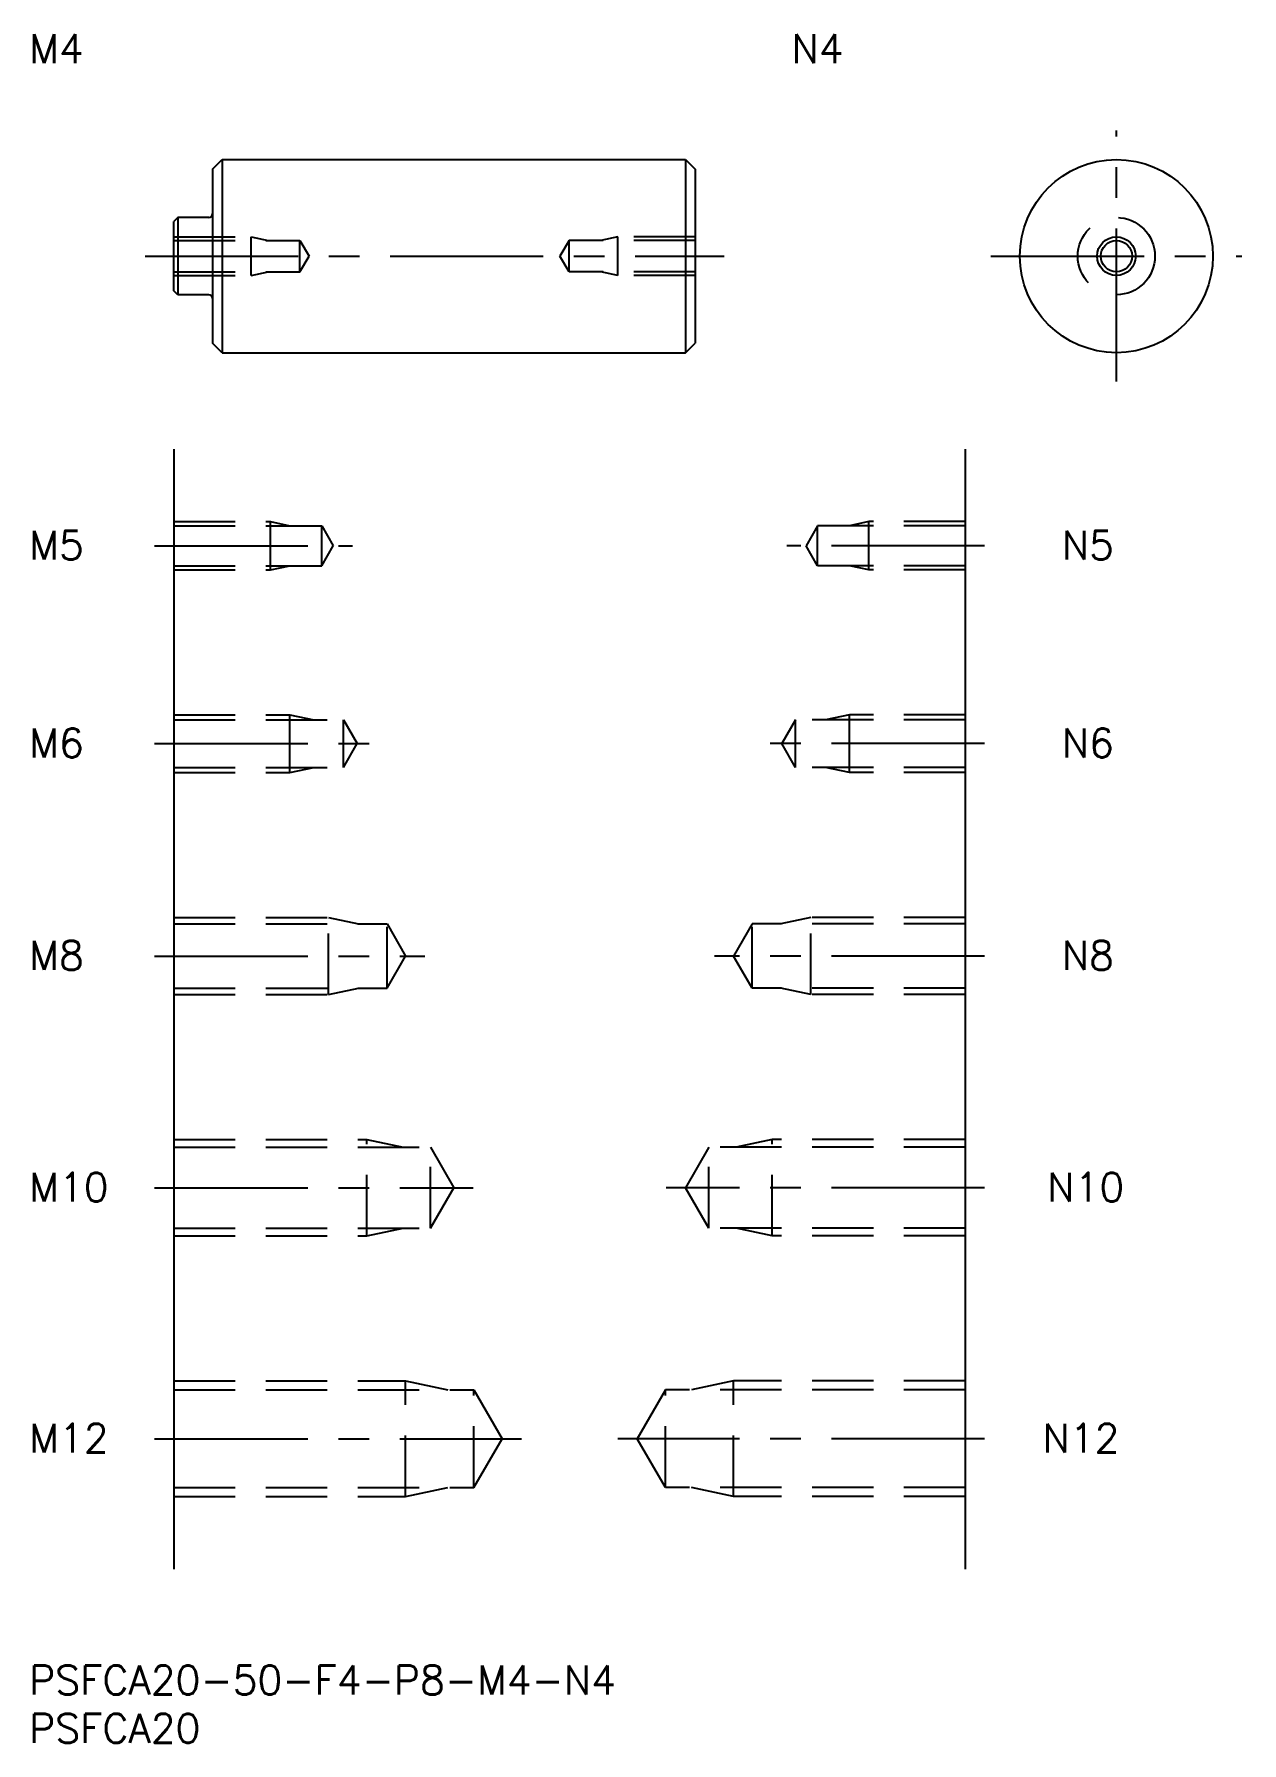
# Model space of a CAD drawing. Extents: x 1 to 126, y -8 to 169.
import ezdxf

# ---------------------------------------------------------------- set-up
doc = ezdxf.new("R2010")
doc.units = 0
doc.header["$LTSCALE"] = 0.5
doc.linetypes.add('CENTER', pattern=[50.8, 31.75, -6.35, 6.35, -6.35])
doc.linetypes.add('DASHED', pattern=[19.05, 12.7, -6.35])
for name, color, linetype in [('MSM_CENTER', 1, 'CENTER'), ('MSM_CONTINUOUS', 7, 'CONTINUOUS'), ('MSM_DASHED', 4, 'DASHED'), ('MSM_NARROW', 5, 'CONTINUOUS'), ('MSM_PART_NUMBER', 7, 'CONTINUOUS')]:
    doc.layers.add(name, color=color, linetype=linetype)
doc.styles.get("Standard").update_dxf_attribs({"font": 'txt.shx', "height": 3, "bigfont": 'bigfont.shx'})

# ---------------------------------------------------------------- blocks, each defined once
blk = doc.blocks.new('*U4')
at = {"layer": 'MSM_PART_NUMBER'}
blk.add_text('PSFCA20-50-F4-P8-M4-N4', height=3, dxfattribs=at).set_placement((0, -3))
blk = doc.blocks.new('*U5')
at = {"layer": 'MSM_PART_NUMBER'}
blk.add_text('PSFCA20', height=3, dxfattribs=at).set_placement((0, -8))
blk = doc.blocks.new('*U6')
at = {"layer": 'MSM_PART_NUMBER'}
blk.add_text('M12', height=3, dxfattribs=at).set_placement((0, 22.06))
blk = doc.blocks.new('*U7')
at = {"layer": 'MSM_PART_NUMBER'}
blk.add_text('M10', height=3, dxfattribs=at).set_placement((0, 48.06))
blk = doc.blocks.new('*U8')
at = {"layer": 'MSM_PART_NUMBER'}
blk.add_text('M8', height=3, dxfattribs=at).set_placement((0, 72.06))
blk = doc.blocks.new('*U9')
at = {"layer": 'MSM_PART_NUMBER'}
blk.add_text('M6', height=3, dxfattribs=at).set_placement((0, 94.06))
blk = doc.blocks.new('*U10')
at = {"layer": 'MSM_PART_NUMBER'}
blk.add_text('M5', height=3, dxfattribs=at).set_placement((0, 114.56))
blk = doc.blocks.new('*U11')
at = {"layer": 'MSM_PART_NUMBER'}
blk.add_text('M4', height=3, dxfattribs=at).set_placement((0, 165.99))
blk = doc.blocks.new('*U12')
at = {"layer": 'MSM_PART_NUMBER'}
blk.add_text('N12', height=3, dxfattribs=at).set_placement((105, 22.06))
blk = doc.blocks.new('*U13')
at = {"layer": 'MSM_PART_NUMBER'}
blk.add_text('N10', height=3, dxfattribs=at).set_placement((105.5, 48.06))
blk = doc.blocks.new('*U14')
at = {"layer": 'MSM_PART_NUMBER'}
blk.add_text('N8', height=3, dxfattribs=at).set_placement((107, 72.06))
blk = doc.blocks.new('*U15')
at = {"layer": 'MSM_PART_NUMBER'}
blk.add_text('N6', height=3, dxfattribs=at).set_placement((107, 94.06))
blk = doc.blocks.new('*U16')
at = {"layer": 'MSM_PART_NUMBER'}
blk.add_text('N5', height=3, dxfattribs=at).set_placement((107, 114.56))
blk = doc.blocks.new('*U17')
at = {"layer": 'MSM_PART_NUMBER'}
blk.add_text('N4', height=3, dxfattribs=at).set_placement((79, 165.99))

msp = doc.modelspace()

# ---------------------------------------------------------------- linework, layer by layer
at = {"layer": 'MSM_CENTER'}
for p, q in [((112.66, 133), (112.66, 159)), ((12, 146), (72, 146)), ((99.66, 146), (125.66, 146)), ((13, 116), (33.5, 116)), ((99, 116), (78.5, 116)), ((13, 95.5), (36, 95.5)), ((99, 95.5), (76, 95.5)), ((13, 73.5), (41, 73.5)), ((99, 73.5), (71, 73.5)), ((13, 49.5), (46, 49.5)), ((99, 49.5), (66, 49.5)), ((13, 23.5), (51, 23.5)), ((99, 23.5), (61, 23.5))]:
    msp.add_line(p, q, dxfattribs=at)
at = {"layer": 'MSM_CONTINUOUS'}
for p, q in [((19, 155), (20, 156)), ((20, 156), (68, 156)), ((20, 156), (20, 136)), ((68, 156), (69, 155)), ((68, 156), (68, 136)), ((19, 155), (19, 137)), ((69, 155), (69, 137)), ((15.4, 150), (15, 149.6)), ((15, 142.4), (15, 149.6)), ((18.6, 150), (15.4, 150)), ((15.4, 150), (15.4, 142)), ((15.4, 142), (15, 142.4)), ((18.6, 142), (15.4, 142)), ((20, 136), (19, 137)), ((68, 136), (69, 137)), ((20, 136), (68, 136)), ((15, 126), (15, 10)), ((97, 126), (97, 10))]:
    msp.add_line(p, q, dxfattribs=at)
for radius in [10, 1.62]:
    msp.add_circle((112.66, 146), radius, dxfattribs=at)
for centre, start, end in [((18.6, 150.4), 270, 0), ((18.6, 141.6), 0, 90)]:
    msp.add_arc(centre, 0.4, start, end, dxfattribs=at)
at = {"layer": 'MSM_DASHED'}
for p, q in [((15, 148), (23, 148)), ((15, 147.62), (28.06, 147.62)), ((23, 144), (23, 148)), ((23, 148), (24.75, 147.62)), ((28.06, 144.38), (28.06, 147.62)), ((28.06, 147.62), (29, 146)), ((55.94, 147.62), (55, 146)), ((69, 147.62), (55.94, 147.62)), ((55.94, 144.38), (55.94, 147.62)), ((61, 148), (59.25, 147.62)), ((69, 148), (61, 148)), ((61, 144), (61, 148)), ((28.06, 144.38), (29, 146)), ((55.94, 144.38), (55, 146)), ((15, 144.38), (28.06, 144.38)), ((15, 144), (23, 144)), ((23, 144), (24.75, 144.38)), ((69, 144.38), (55.94, 144.38)), ((61, 144), (59.25, 144.38)), ((69, 144), (61, 144)), ((15, 118.5), (25, 118.5)), ((15, 118.07), (30.31, 118.07)), ((25, 113.5), (25, 118.5)), ((25, 118.5), (27, 118.07)), ((30.31, 113.93), (30.31, 118.07)), ((30.31, 118.07), (31.5, 116)), ((81.69, 118.07), (80.5, 116)), ((97, 118.07), (81.69, 118.07)), ((81.69, 113.93), (81.69, 118.07)), ((87, 118.5), (85, 118.07)), ((97, 118.5), (87, 118.5)), ((87, 113.5), (87, 118.5)), ((30.31, 113.93), (31.5, 116)), ((81.69, 113.93), (80.5, 116)), ((15, 113.93), (30.31, 113.93)), ((15, 113.5), (25, 113.5)), ((25, 113.5), (27, 113.93)), ((97, 113.93), (81.69, 113.93)), ((87, 113.5), (85, 113.93)), ((97, 113.5), (87, 113.5)), ((15, 98.5), (27, 98.5)), ((15, 97.96), (32.58, 97.96)), ((27, 92.5), (27, 98.5)), ((27, 98.5), (29.5, 97.96)), ((32.58, 93.04), (32.58, 97.96)), ((32.58, 97.96), (34, 95.5)), ((79.42, 97.96), (78, 95.5)), ((97, 97.96), (79.42, 97.96)), ((79.42, 93.04), (79.42, 97.96)), ((85, 98.5), (82.5, 97.96)), ((97, 98.5), (85, 98.5)), ((85, 92.5), (85, 98.5)), ((32.58, 93.04), (34, 95.5)), ((79.42, 93.04), (78, 95.5)), ((15, 93.04), (32.58, 93.04)), ((15, 92.5), (27, 92.5)), ((27, 92.5), (29.5, 93.04)), ((97, 93.04), (79.42, 93.04)), ((85, 92.5), (82.5, 93.04)), ((97, 92.5), (85, 92.5)), ((15, 77.5), (31, 77.5)), ((15, 76.82), (37.08, 76.82)), ((31, 69.5), (31, 77.5)), ((31, 77.5), (34.12, 76.82)), ((37.08, 70.18), (37.08, 76.82)), ((37.08, 76.82), (39, 73.5)), ((74.92, 76.82), (73, 73.5)), ((74.92, 70.18), (74.92, 76.82)), ((97, 76.82), (74.92, 76.82)), ((81, 77.5), (77.88, 76.82)), ((81, 69.5), (81, 77.5)), ((97, 77.5), (81, 77.5)), ((37.08, 70.18), (39, 73.5)), ((74.92, 70.18), (73, 73.5)), ((15, 70.18), (37.08, 70.18)), ((15, 69.5), (31, 69.5)), ((31, 69.5), (34.12, 70.18)), ((97, 70.18), (74.92, 70.18)), ((81, 69.5), (77.88, 70.18)), ((97, 69.5), (81, 69.5)), ((15, 54.5), (35, 54.5)), ((15, 53.69), (41.58, 53.69)), ((35, 44.5), (35, 54.5)), ((35, 54.5), (38.75, 53.69)), ((41.58, 45.31), (41.58, 53.69)), ((41.58, 53.69), (44, 49.5)), ((70.42, 53.69), (68, 49.5)), ((70.42, 45.31), (70.42, 53.69)), ((97, 53.69), (70.42, 53.69)), ((77, 54.5), (73.25, 53.69)), ((77, 44.5), (77, 54.5)), ((97, 54.5), (77, 54.5)), ((41.58, 45.31), (44, 49.5)), ((70.42, 45.31), (68, 49.5)), ((15, 45.31), (41.58, 45.31)), ((15, 44.5), (35, 44.5)), ((35, 44.5), (38.75, 45.31)), ((97, 45.31), (70.42, 45.31)), ((77, 44.5), (73.25, 45.31)), ((97, 44.5), (77, 44.5)), ((15, 29.5), (39, 29.5)), ((15, 28.55), (46.08, 28.55)), ((39, 17.5), (39, 29.5)), ((39, 29.5), (43.37, 28.55)), ((46.08, 18.45), (46.08, 28.55)), ((46.08, 28.55), (49, 23.5)), ((65.92, 28.55), (63, 23.5)), ((65.92, 18.45), (65.92, 28.55)), ((97, 28.55), (65.92, 28.55)), ((73, 29.5), (68.62, 28.55)), ((73, 17.5), (73, 29.5)), ((97, 29.5), (73, 29.5)), ((46.08, 18.45), (49, 23.5)), ((65.92, 18.45), (63, 23.5)), ((15, 18.45), (46.08, 18.45)), ((39, 17.5), (43.37, 18.45)), ((97, 18.45), (65.92, 18.45)), ((73, 17.5), (68.62, 18.45)), ((15, 17.5), (39, 17.5)), ((97, 17.5), (73, 17.5))]:
    msp.add_line(p, q, dxfattribs=at)
msp.add_circle((112.66, 146), 4, dxfattribs=at)
at = {"layer": 'MSM_NARROW'}
msp.add_circle((112.66, 146), 2, dxfattribs=at)

# ---------------------------------------------------------------- block references
at = {"layer": 'MSM_CONTINUOUS'}
for name in ['*U11', '*U17', '*U10', '*U16', '*U9', '*U15', '*U8', '*U14', '*U7', '*U13', '*U6', '*U12', '*U4', '*U5']:
    msp.add_blockref(name, (0, 0), dxfattribs=at)

doc.saveas('drawing.dxf')
